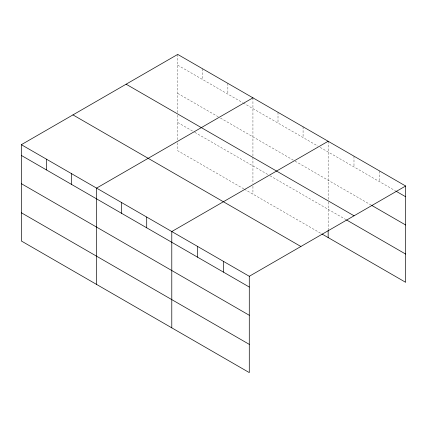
<?xml version="1.0" encoding="UTF-8"?>
<svg xmlns="http://www.w3.org/2000/svg" width="427" height="427" viewBox="0 0 427 427"><rect width="100%" height="100%" fill="white"/><g stroke="black" fill="none" stroke-linecap="round" stroke-linejoin="round"><path stroke-width="0.32" stroke-dasharray="2.13 1.6" d="M177.717 112.568L177.717 54.41M177.717 65.16L242.68 102.667M243.246 102.992L317.896 146.093M320.175 147.406L395.317 190.789M177.717 93.396L218.176 116.752M220.455 118.071L294.534 160.835M295.105 161.166L371.207 205.104M177.717 122.485L194.242 132.023M194.813 132.354L267.75 174.462M270.029 175.78L345.95 219.611M243.817 188.878L177.717 150.715L177.717 142.837M244.388 189.209L321.317 233.622M379.816 171.088L379.816 181.843M353.983 156.175L353.983 166.93M328.155 141.262L328.155 199.42M328.155 202.062L328.155 230.345M303.079 126.787L303.079 137.537M278.009 112.312L278.009 123.061M252.933 97.836L252.933 156.656M252.933 157.317L252.933 183.637M252.933 186.263L252.933 194.146M227.863 83.361L227.863 94.111M202.793 68.886L202.793 79.635M177.717 115.21L177.717 140.211"/><path stroke-width="0.64" d="M249.283 315.27L249.283 276.285L21.35 144.689L21.35 240.993L249.283 372.59L249.283 315.27L21.35 183.674M321.883 233.953L405.65 282.311L405.65 186.007L177.717 54.41L21.35 144.689M252.933 97.836L96.566 188.115L96.566 284.419M328.155 141.262L171.787 231.541L171.787 327.851M249.283 276.285L405.65 186.007M395.893 191.12L405.65 196.756M371.784 205.435L405.65 224.992M126.114 84.199L354.047 215.795M346.521 219.942L405.65 254.081M72.953 114.895L300.886 246.491M21.35 155.439L249.283 287.035M21.35 212.763L249.283 344.359M328.155 230.345L328.155 237.572M223.449 261.367L223.449 272.122M197.616 246.454L197.616 257.203M146.712 217.065L146.712 227.815M121.642 202.59L121.642 213.34M71.496 173.64L71.496 184.389M46.42 159.164L46.42 169.914"/></g></svg>
